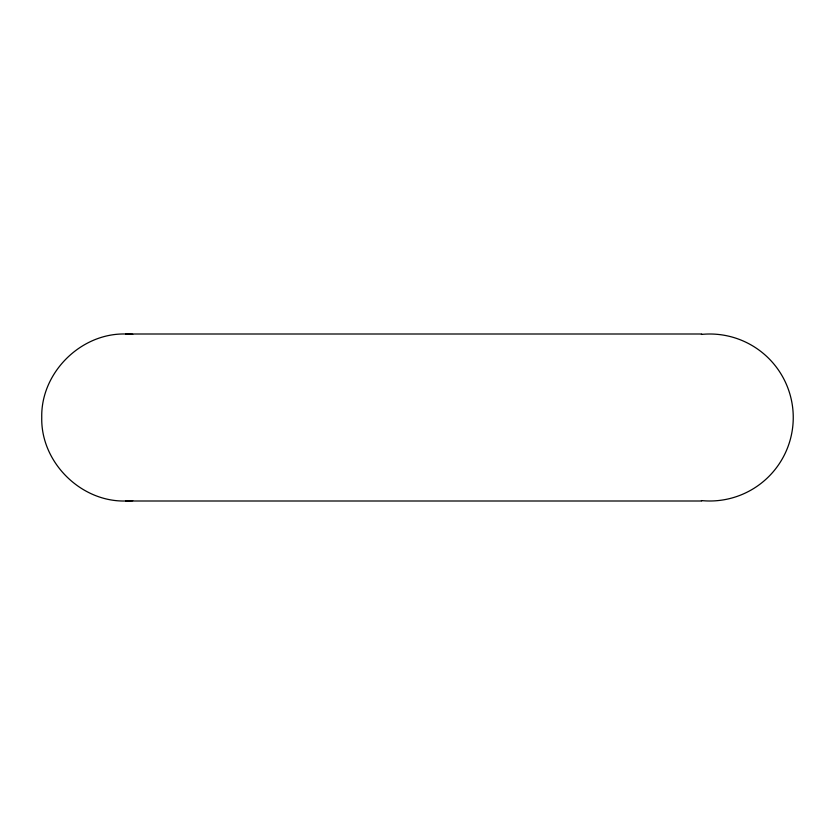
<?xml version="1.0" encoding="UTF-8"?>
<svg xmlns="http://www.w3.org/2000/svg" width="835" height="835" viewBox="0 0 835 835"><rect width="100%" height="100%" fill="white"/><g stroke="black" fill="none" stroke-linecap="round" stroke-linejoin="round"><path stroke-width="1.25" d="M701.661 334L125.574 334C80.87 332.821 40.696 372.744 41.75 417.5C40.696 462.256 80.87 502.179 125.574 501L701.661 501M125.574 501L132.755 500.666M132.755 334.334L125.574 334M701.421 334.417A83.5 83.5 0 0 1 793.25 417.5A83.5 83.5 0 0 1 701.421 500.582"/></g></svg>
